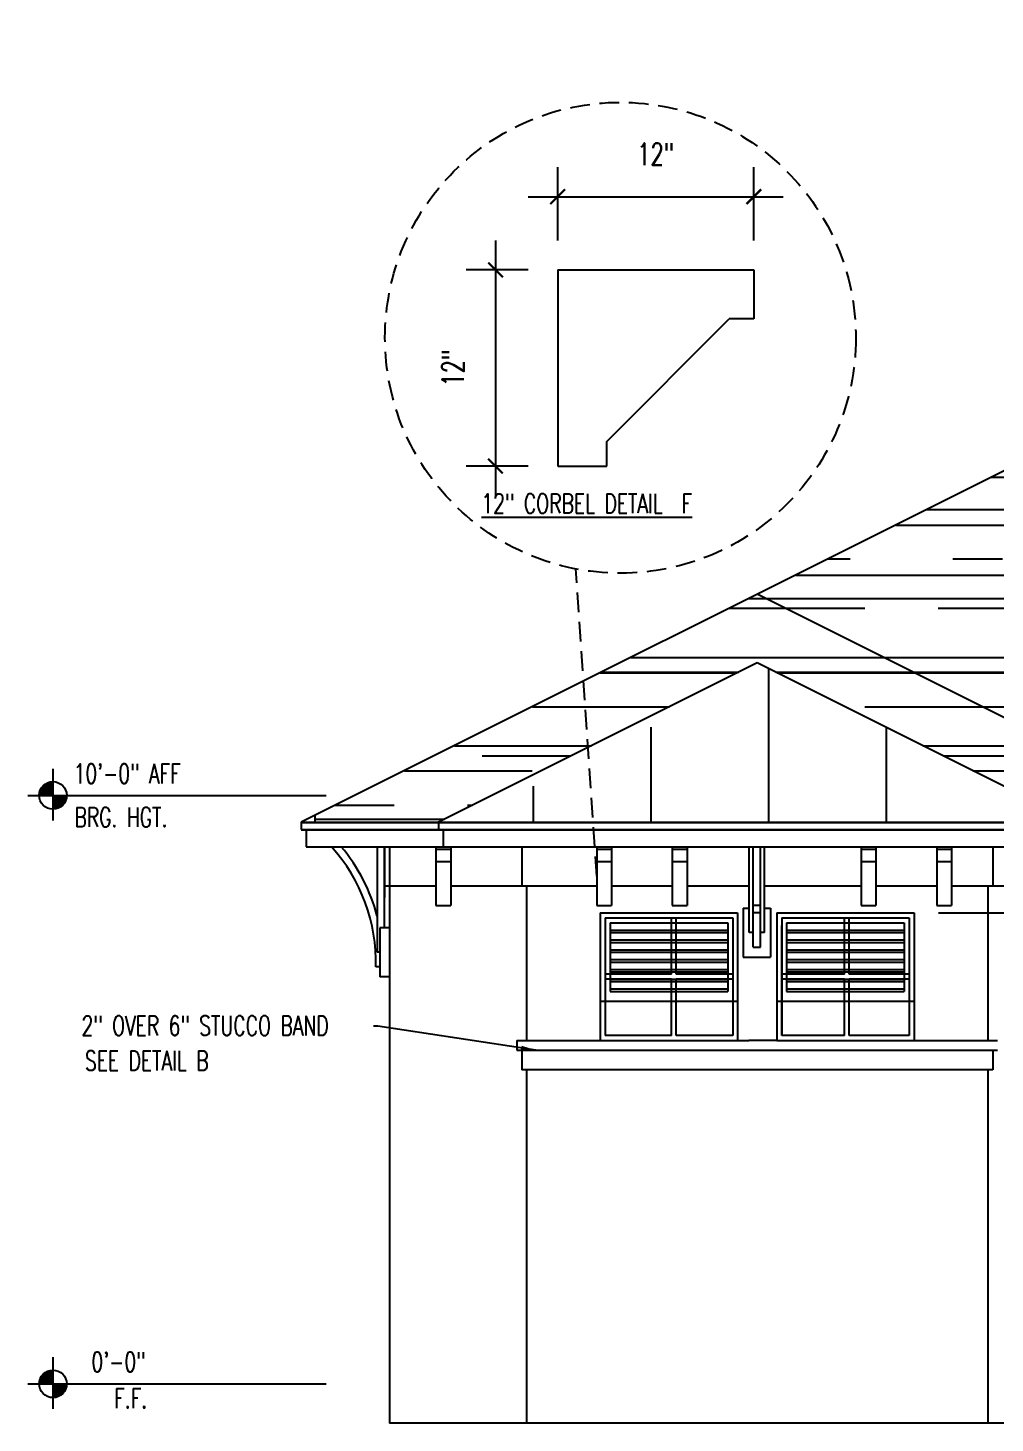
# Model space of a CAD drawing. Header units: inches. Extents: x -25328 to 8149, y -5530 to 4336.
# Drawn here: x -4654.1 to -4456.9, y 911.9 to 1196.4 of the extents above; entities that cross this region are included whole.
import ezdxf

# ---------------------------------------------------------------- set-up
doc = ezdxf.new("R2010")
doc.units = ezdxf.units.IN
doc.header["$LTSCALE"] = 16
doc.header["$MEASUREMENT"] = 0
doc.linetypes.add('ALPINE_SOLID', pattern=[0])
doc.linetypes.add('HIDDEN', pattern=[0.375, 0.25, -0.125])
doc.layers.get('0').update_dxf_attribs({"linetype": 'CONTINUOUS'})
doc.layers.get('DEFPOINTS').update_dxf_attribs({"linetype": 'CONTINUOUS'})
for name, color, linetype in [('CONC.', 3, 'CONTINUOUS'), ('DIM', 5, 'CONTINUOUS'), ('DIMS', 5, 'CONTINUOUS'), ('HATCH', 8, 'CONTINUOUS'), ('Layer_Notes', 7, 'ALPINE_SOLID'), ('ROOF', 1, 'CONTINUOUS'), ('TEXT', 11, 'CONTINUOUS'), ('WALLS EXT', 6, 'CONTINUOUS'), ('WINDOWS', 1, 'CONTINUOUS')]:
    doc.layers.add(name, color=color, linetype=linetype)
doc.styles.add('PAYTAS RM', font='romans.shx', dxfattribs={"width": 0.7, "height": 4.5})
doc.styles.add('PAYTS NOTES', font='romans.shx', dxfattribs={"width": 0.7, "height": 4.5})
doc.dimstyles.new('DIM- PAYTAS', dxfattribs={"dimscale": 48, "dimtxt": 0.1, "dimasz": 0.0625, "dimexe": 0.125, "dimexo": 0.125, "dimgap": 0.125, "dimtad": 1, "dimdec": 1, "dimzin": 3, "dimdsep": 46, "dimlunit": 4, "dimtxsty": 'PAYTAS RM', "dimblk": 'ARCHTICK', "dimcen": 0.09, "dimdle": 0.125, "dimclrd": 5, "dimclre": 5, "dimclrt": 11, "dimadec": 0, "dimazin": 0, "dimtfac": 1, "dimtdec": 1, "dimtofl": 0, "dimtmove": 2, "dimatfit": 3, "dimfxl": 0, "dimfrac": 2, "dimtolj": 1, "dimtzin": 3, "dimarcsym": 0})

# ---------------------------------------------------------------- blocks, each defined once
blk = doc.blocks.new('_ArchTick')
at = {"color": 0, "linetype": 'ByBlock', "const_width": 0.15}
blk.add_lwpolyline([(-0.5, -0.5), (0.5, 0.5)], dxfattribs=at)
blk = doc.blocks.new('*D1116')
at = {"layer": 'DEFPOINTS', "color": 0, "transparency": 16777216}
for p in [(-4506.09, 1161.99), (-4546.09, 1147.05), (-4506.09, 1147.05)]:
    blk.add_point(p, dxfattribs=at)
at = {"layer": 'DIMS', "color": 5, "lineweight": -2, "transparency": 16777216}
for p, q in [((-4546.09, 1153.05), (-4546.09, 1167.99)), ((-4506.09, 1153.05), (-4506.09, 1167.99)), ((-4552.09, 1161.99), (-4500.09, 1161.99))]:
    blk.add_line(p, q, dxfattribs=at)
at = {"layer": 'DIMS', "color": 5, "lineweight": -2, "transparency": 16777216, "xscale": 3, "yscale": 3, "zscale": 3, "rotation": 180}
blk.add_blockref('_ArchTick', (-4546.09, 1161.99), dxfattribs=at)
at = {"layer": 'DIMS', "color": 5, "lineweight": -2, "transparency": 16777216, "xscale": 3, "yscale": 3, "zscale": 3}
blk.add_blockref('_ArchTick', (-4506.09, 1161.99), dxfattribs=at)
at = {"layer": 'DIMS', "color": 11, "transparency": 16777216, "insert": (-4526.09, 1170.67), "char_height": 4.5, "attachment_point": 5, "style": 'PAYTAS RM', "bg_fill": 3, "box_fill_scale": 1.25, "bg_fill_color": 256, "bg_fill_true_color": 13158600, "bg_fill_transparency": 0}
blk.add_mtext('\\A1;12"', dxfattribs=at)
blk = doc.blocks.new('*D1117')
at = {"layer": 'DEFPOINTS', "color": 0, "transparency": 16777216}
for p in [(-4546.09, 1147.05), (-4558.77, 1107.05), (-4546.09, 1107.05)]:
    blk.add_point(p, dxfattribs=at)
at = {"layer": 'DIMS', "color": 5, "lineweight": -2, "transparency": 16777216}
for p, q in [((-4558.77, 1153.05), (-4558.77, 1101.05)), ((-4552.09, 1147.05), (-4564.77, 1147.05)), ((-4552.09, 1107.05), (-4564.77, 1107.05))]:
    blk.add_line(p, q, dxfattribs=at)
at = {"layer": 'DIMS', "color": 5, "lineweight": -2, "transparency": 16777216, "xscale": 3, "yscale": 3, "zscale": 3}
for p, rotation in [((-4558.77, 1147.05), 90), ((-4558.77, 1107.05), 270)]:
    blk.add_blockref('_ArchTick', p, dxfattribs=dict(at, rotation=rotation))
at = {"layer": 'DIMS', "color": 11, "transparency": 16777216, "insert": (-4567.45, 1127.05), "char_height": 4.5, "attachment_point": 5, "rotation": 90, "style": 'PAYTAS RM', "bg_fill": 3, "box_fill_scale": 1.25, "bg_fill_color": 256, "bg_fill_true_color": 13158600, "bg_fill_transparency": 0}
blk.add_mtext('\\A1;12"', dxfattribs=at)
blk = doc.blocks.new('*D1370')
at = {"layer": 'DEFPOINTS', "color": 0, "transparency": 16777216}
for p in [(-4474.39, 1015.91), (-4437.51, 919.88), (-4418.89, 919.88)]:
    blk.add_point(p, dxfattribs=at)
at = {"layer": 'DIM', "color": 5, "lineweight": -2, "transparency": 16777216}
for p, q in [((-4437.51, 1021.91), (-4437.51, 913.88)), ((-4468.39, 1015.91), (-4431.51, 1015.91)), ((-4424.89, 919.88), (-4443.51, 919.88))]:
    blk.add_line(p, q, dxfattribs=at)
at = {"layer": 'DIM', "color": 5, "lineweight": -2, "transparency": 16777216, "xscale": 3, "yscale": 3, "zscale": 3}
for p, rotation in [((-4437.51, 1015.91), 90), ((-4437.51, 919.88), 270)]:
    blk.add_blockref('_ArchTick', p, dxfattribs=dict(at, rotation=rotation))
at = {"layer": 'DIM', "color": 11, "transparency": 16777216, "insert": (-4446.19, 967.89), "char_height": 4.5, "attachment_point": 5, "rotation": 90, "style": 'PAYTAS RM', "bg_fill": 3, "box_fill_scale": 1.25, "bg_fill_color": 256, "bg_fill_true_color": 13158600, "bg_fill_transparency": 0}
blk.add_mtext('\\A1;8\'-0"', dxfattribs=at)
blk = doc.blocks.new('ELEVBUB')
for p, q in [((0, 0.1506), (0, -0.142)), ((-0.142, 0), (0.0781, 0))]:
    blk.add_line(p, q)
at = {"const_width": 0.0781}
for points in [[(0, 0.0391, 0.414214), (-0.0391, 0, 1)], [(0, -0.0391, 0.414213), (0.0391, 0, 1)]]:
    blk.add_lwpolyline(points, format="xyb", dxfattribs=at)
blk.add_circle((0, 0), 0.0781)

msp = doc.modelspace()

# ---------------------------------------------------------------- linework, layer by layer
at = {"layer": 'CONC.'}
for p, q in [((-4067.03708691, 911.87914566), (-4580.39364874, 911.87914566)), ((-3752.39364874, 911.87914566), (-4561.39364874, 911.87914566))]:
    msp.add_line(p, q, dxfattribs=at)
at = {"layer": 'DIMS', "color": 8, "linetype": 'HIDDEN'}
msp.add_line((-4538.10337763, 1023.40700971), (-4542.37205895, 1086.06527042), dxfattribs=at)
at = {"layer": 'DIMS'}
for p, q in [((-4646.21468693, 1039.87914566), (-4593.29969564, 1039.87914566)), ((-4570.91263962, 1021.39358901), (-4581.39364874, 1021.39358901)), ((-4553.42227123, 1021.39358901), (-4567.91263962, 1021.39358901)), ((-4538.10337763, 1021.39358901), (-4553.61139864, 1021.39358901)), ((-4522.70828021, 1021.39358901), (-4535.10337763, 1021.39358901)), ((-4507.02893899, 1021.39358901), (-4519.70828021, 1021.39358901)), ((-4484.18967147, 1021.39358901), (-4503.90393899, 1021.39358901)), ((-4468.79457404, 1021.39358901), (-4481.18967147, 1021.39358901)), ((-4457.36502626, 1021.39358901), (-4465.79457404, 1021.39358901)), ((-4452.61865388, 1021.39358901), (-4457.36502626, 1021.39358901)), ((-4646.21468693, 919.87914566), (-4593.29969564, 919.87914566))]:
    msp.add_line(p, q, dxfattribs=at)
at = {"layer": 'Layer_Notes', "color": 8}
for p, q in [((-4503.11502626, 1065.78200971), (-4503.11502626, 1034.40700971)), ((-4527.11502626, 1053.78200971), (-4527.11502626, 1034.40700971)), ((-4479.11502626, 1053.78200971), (-4479.11502626, 1034.40700971)), ((-4551.11502626, 1041.78200971), (-4551.11502626, 1034.40700971)), ((-4595.64364874, 1035.78200971), (-4595.64364874, 1034.40700971))]:
    msp.add_line(p, q, dxfattribs=at)
at = {"layer": 'ROOF', "color": 6}
for p, q in [((-4412.39364874, 1034.40700971), (-4505.39364874, 1080.90700971)), ((-4505.39364874, 1066.92132095), (-4570.42227123, 1034.40700971)), ((-4440.36502626, 1034.40700971), (-4505.39364874, 1066.92132095)), ((-4598.39364874, 1034.40700971), (-4436.89364874, 1034.40700971)), ((-4598.39364874, 1034.37914566), (-4412.39364874, 1034.37914566)), ((-4597.39364874, 1032.90700971), (-4597.39364874, 1029.40700971)), ((-4569.42227123, 1032.90700971), (-4569.42227123, 1029.40700971)), ((-4597.39364874, 1029.37914566), (-4413.39364874, 1029.37914566)), ((-4580.39364874, 1029.37914566), (-4580.39364874, 911.87914566)), ((-4553.42227123, 1029.40700971), (-4553.42227123, 1021.39358901)), ((-4457.36502626, 1029.40700971), (-4457.36502626, 1021.39358901)), ((-4552.42227123, 1021.39358901), (-4552.42227123, 989.90700971)), ((-4458.36502626, 1021.39358901), (-4458.36502626, 989.90700971)), ((-4537.39364874, 1015.90700971), (-4509.39364874, 1015.90700971)), ((-4537.39364874, 1015.90700971), (-4537.39364874, 989.90700971)), ((-4509.39364874, 1015.90700971), (-4509.39364874, 989.90700971)), ((-4501.39364874, 1015.90700971), (-4473.39364874, 1015.90700971)), ((-4501.39364874, 1015.90700971), (-4501.39364874, 989.90700971)), ((-4473.39364874, 1015.90700971), (-4473.39364874, 989.90700971)), ((-4552.42227123, 995.87914566), (-4552.42227123, 989.90700971)), ((-4458.36502626, 995.87914566), (-4458.36502626, 989.90700971)), ((-4554.42227123, 989.90700971), (-4536.11502626, 989.90700971)), ((-4554.42227123, 989.90700971), (-4554.42227123, 987.90700971)), ((-4554.42227123, 987.90700971), (-4456.36502626, 987.90700971)), ((-4553.42227123, 987.90700971), (-4553.42227123, 983.90700971)), ((-4537.39364874, 989.90700971), (-4509.39364874, 989.90700971)), ((-4536.11502626, 989.90700971), (-4507.11502626, 989.90700971)), ((-4501.39364874, 989.90700971), (-4507.11502626, 989.90700971)), ((-4501.39364874, 989.90700971), (-4473.39364874, 989.90700971)), ((-4501.39364874, 989.90700971), (-4456.36502626, 989.90700971)), ((-4457.36502626, 987.90700971), (-4457.36502626, 983.90700971)), ((-4457.36502626, 983.90700971), (-4553.42227123, 983.90700971)), ((-4552.42227123, 983.90700971), (-4552.42227123, 911.87914566)), ((-4458.36502626, 983.90700971), (-4458.36502626, 911.87914566))]:
    msp.add_line(p, q, dxfattribs=at)
at = {"layer": 'WALLS EXT', "color": 1}
for p, q in [((-4546.09204644, 1147.04917583), (-4546.09204644, 1107.04917583)), ((-4546.09204644, 1147.04917583), (-4506.09204644, 1147.04917583)), ((-4506.09204644, 1147.04917583), (-4506.09204644, 1137.04917583)), ((-4536.09204644, 1112.04917583), (-4511.09204644, 1137.04917583)), ((-4506.09204644, 1137.04917583), (-4511.09204644, 1137.04917583)), ((-4536.09204644, 1107.04917583), (-4536.09204644, 1112.04917583)), ((-4546.09204644, 1107.04917583), (-4536.09204644, 1107.04917583))]:
    msp.add_line(p, q, dxfattribs=at)
at = {"layer": 'WALLS EXT', "color": 8}
for p, q in [((-4598.39364874, 1034.40700971), (-4598.39364874, 1032.90700971)), ((-4598.39364874, 1032.90700971), (-4436.89364874, 1032.90700971)), ((-4598.39364874, 1032.87914566), (-4412.39364874, 1032.87914566)), ((-4570.42227123, 1034.40700971), (-4570.42227123, 1032.90700971))]:
    msp.add_line(p, q, dxfattribs=at)
at = {"layer": 'WINDOWS'}
for p, q in [((-4582.89364874, 1029.40700971), (-4582.89364874, 1017.2160267)), ((-4581.39364874, 1012.90700971), (-4581.39364874, 1029.40700971)), ((-4581.39364874, 1029.37914566), (-4581.39364874, 1019.09176282)), ((-4570.91263962, 1029.40700971), (-4570.91263962, 1017.40700971)), ((-4570.91263962, 1028.90700971), (-4567.91263962, 1028.90700971)), ((-4567.91263962, 1029.40700971), (-4567.91263962, 1017.40700971)), ((-4538.10337763, 1029.40700971), (-4538.10337763, 1017.40700971)), ((-4538.10337763, 1028.90700971), (-4535.10337763, 1028.90700971)), ((-4535.10337763, 1029.40700971), (-4535.10337763, 1017.40700971)), ((-4522.70828021, 1029.40700971), (-4522.70828021, 1017.40700971)), ((-4522.70828021, 1028.90700971), (-4519.70828021, 1028.90700971)), ((-4519.70828021, 1029.40700971), (-4519.70828021, 1017.40700971)), ((-4507.02893899, 1011.90700971), (-4507.02893899, 1029.40700971)), ((-4506.21643899, 1008.90700971), (-4506.21643899, 1029.40700971)), ((-4504.71643899, 1008.90700971), (-4504.71643899, 1029.40700971)), ((-4503.90393899, 1011.90700971), (-4503.90393899, 1029.40700971)), ((-4484.18967147, 1029.40700971), (-4484.18967147, 1017.40700971)), ((-4484.18967147, 1028.90700971), (-4481.18967147, 1028.90700971)), ((-4481.18967147, 1029.40700971), (-4481.18967147, 1017.40700971)), ((-4468.79457404, 1029.40700971), (-4468.79457404, 1017.40700971)), ((-4468.79457404, 1028.90700971), (-4465.79457404, 1028.90700971)), ((-4465.79457404, 1029.40700971), (-4465.79457404, 1017.40700971)), ((-4570.91263962, 1026.40700971), (-4567.91263962, 1026.40700971)), ((-4538.10337763, 1026.40700971), (-4535.10337763, 1026.40700971)), ((-4522.70828021, 1026.40700971), (-4519.70828021, 1026.40700971)), ((-4484.18967147, 1026.40700971), (-4481.18967147, 1026.40700971)), ((-4468.79457404, 1026.40700971), (-4465.79457404, 1026.40700971)), ((-4582.89364874, 1017.2160267), (-4582.89364874, 1016.09799271)), ((-4582.89364874, 1016.09799271), (-4582.89364874, 1007.90700971)), ((-4570.91263962, 1017.45883589), (-4567.91263962, 1017.45883589)), ((-4538.10337763, 1017.45883589), (-4535.10337763, 1017.45883589)), ((-4537.39364874, 1015.90700971), (-4537.39364874, 997.90700971)), ((-4537.39364874, 1015.90700971), (-4509.39364874, 1015.90700971)), ((-4522.70828021, 1017.45883589), (-4519.70828021, 1017.45883589)), ((-4509.39364874, 1015.90700971), (-4509.39364874, 997.90700971)), ((-4508.24768899, 1016.90700971), (-4507.02893899, 1016.90700971)), ((-4508.24768899, 1016.90700971), (-4508.24768899, 1006.90700971)), ((-4504.71643899, 1017.40700971), (-4506.21643899, 1017.40700971)), ((-4504.71643899, 1015.90700971), (-4506.21643899, 1015.90700971)), ((-4503.90393899, 1016.90700971), (-4502.68518899, 1016.90700971)), ((-4502.68518899, 1016.90700971), (-4502.68518899, 1006.90700971)), ((-4501.39364874, 1015.90700971), (-4501.39364874, 997.90700971)), ((-4501.39364874, 1015.90700971), (-4473.39364874, 1015.90700971)), ((-4484.18967147, 1017.45883589), (-4481.18967147, 1017.45883589)), ((-4473.39364874, 1015.90700971), (-4473.39364874, 997.90700971)), ((-4468.79457404, 1017.45883589), (-4465.79457404, 1017.45883589)), ((-4536.39364874, 1014.90700971), (-4510.39364874, 1014.90700971)), ((-4536.39364874, 1014.90700971), (-4536.39364874, 990.90700971)), ((-4535.39364874, 1013.90700971), (-4535.39364874, 999.90700971)), ((-4535.39364874, 1013.90700971), (-4511.39364874, 1013.90700971)), ((-4522.89364874, 1003.40700971), (-4522.89364874, 1014.90700971)), ((-4521.89364874, 1003.40700971), (-4521.89364874, 1014.90700971)), ((-4511.39364874, 1013.90700971), (-4511.39364874, 999.90700971)), ((-4510.39364874, 1014.90700971), (-4510.39364874, 990.90700971)), ((-4500.39364874, 1014.90700971), (-4474.39364874, 1014.90700971)), ((-4500.39364874, 1014.90700971), (-4500.39364874, 990.90700971)), ((-4500.39364874, 990.90700971), (-4500.39364874, 1013.33443818)), ((-4499.39364874, 1013.90700971), (-4499.39364874, 999.90700971)), ((-4499.39364874, 1013.90700971), (-4475.39364874, 1013.90700971)), ((-4487.61502626, 1003.40700971), (-4487.61502626, 1014.90700971)), ((-4486.61502626, 1003.40700971), (-4486.61502626, 1014.90700971)), ((-4475.39364874, 1013.90700971), (-4475.39364874, 999.90700971)), ((-4474.39364874, 1014.90700971), (-4474.39364874, 990.90700971)), ((-4582.39364874, 1012.90700971), (-4582.39364874, 1002.90700971)), ((-4580.39364874, 1012.90700971), (-4582.39364874, 1012.90700971)), ((-4535.39364874, 1012.40700971), (-4511.39364874, 1012.40700971)), ((-4535.39364874, 1011.90700971), (-4511.39364874, 1011.90700971)), ((-4535.39364874, 1010.40700971), (-4511.39364874, 1010.40700971)), ((-4506.21643899, 1011.90700971), (-4507.02893899, 1011.90700971)), ((-4503.90393899, 1011.90700971), (-4504.71643899, 1011.90700971)), ((-4499.39364874, 1012.40700971), (-4475.39364874, 1012.40700971)), ((-4499.39364874, 1011.90700971), (-4475.39364874, 1011.90700971)), ((-4499.39364874, 1010.40700971), (-4475.39364874, 1010.40700971)), ((-4582.39364874, 1007.90700971), (-4582.89364874, 1007.90700971)), ((-4535.39364874, 1009.90700971), (-4511.39364874, 1009.90700971)), ((-4535.39364874, 1008.40700971), (-4511.39364874, 1008.40700971)), ((-4535.39364874, 1007.90700971), (-4511.39364874, 1007.90700971)), ((-4506.21643899, 1008.90700971), (-4504.71643899, 1008.90700971)), ((-4499.39364874, 1009.90700971), (-4475.39364874, 1009.90700971)), ((-4499.39364874, 1008.40700971), (-4475.39364874, 1008.40700971)), ((-4499.39364874, 1007.90700971), (-4475.39364874, 1007.90700971)), ((-4582.39364874, 1004.90700971), (-4583.18267858, 1004.90700971)), ((-4535.39364874, 1006.40700971), (-4511.39364874, 1006.40700971)), ((-4535.39364874, 1005.90700971), (-4511.39364874, 1005.90700971)), ((-4535.39364874, 1004.40700971), (-4511.39364874, 1004.40700971)), ((-4508.24768899, 1006.90700971), (-4502.68518899, 1006.90700971)), ((-4499.39364874, 1006.40700971), (-4475.39364874, 1006.40700971)), ((-4499.39364874, 1005.90700971), (-4475.39364874, 1005.90700971)), ((-4499.39364874, 1004.40700971), (-4475.39364874, 1004.40700971)), ((-4580.39364874, 1002.90700971), (-4582.39364874, 1002.90700971)), ((-4580.39364874, 1002.82378421), (-4580.52282165, 1002.90700971)), ((-4522.89364874, 1003.40700971), (-4536.39364874, 1003.40700971)), ((-4522.89364874, 1002.40700971), (-4536.39364874, 1002.40700971)), ((-4535.39364874, 1003.90700971), (-4511.39364874, 1003.90700971)), ((-4535.39364874, 1002.40700971), (-4511.39364874, 1002.40700971)), ((-4535.39364874, 1001.90700971), (-4511.39364874, 1001.90700971)), ((-4522.89364874, 990.90700971), (-4522.89364874, 1002.40700971)), ((-4510.39364874, 1003.40700971), (-4521.89364874, 1003.40700971)), ((-4521.89364874, 990.90700971), (-4521.89364874, 1002.40700971)), ((-4510.39364874, 1002.40700971), (-4521.89364874, 1002.40700971)), ((-4487.61502626, 1003.40700971), (-4500.39364874, 1003.40700971)), ((-4487.61502626, 1002.40700971), (-4500.39364874, 1002.40700971)), ((-4499.39364874, 1003.90700971), (-4475.39364874, 1003.90700971)), ((-4499.39364874, 1002.40700971), (-4475.39364874, 1002.40700971)), ((-4499.39364874, 1001.90700971), (-4475.39364874, 1001.90700971)), ((-4487.61502626, 990.90700971), (-4487.61502626, 1002.40700971)), ((-4474.39364874, 1003.40700971), (-4486.61502626, 1003.40700971)), ((-4486.61502626, 990.90700971), (-4486.61502626, 1002.40700971)), ((-4474.39364874, 1002.40700971), (-4486.61502626, 1002.40700971)), ((-4535.39364874, 1000.40700971), (-4511.39364874, 1000.40700971)), ((-4535.39364874, 999.90700971), (-4511.39364874, 999.90700971)), ((-4535.39364874, 999.90700971), (-4511.39364874, 999.90700971)), ((-4499.39364874, 1000.40700971), (-4475.39364874, 1000.40700971)), ((-4499.39364874, 999.90700971), (-4475.39364874, 999.90700971)), ((-4499.39364874, 999.90700971), (-4475.39364874, 999.90700971)), ((-4537.39364874, 997.90700971), (-4509.39364874, 997.90700971)), ((-4501.39364874, 997.90700971), (-4473.39364874, 997.90700971)), ((-4522.89364874, 990.90700971), (-4536.39364874, 990.90700971)), ((-4510.39364874, 990.90700971), (-4521.89364874, 990.90700971)), ((-4487.61502626, 990.90700971), (-4500.39364874, 990.90700971)), ((-4474.39364874, 990.90700971), (-4486.61502626, 990.90700971))]:
    msp.add_line(p, q, dxfattribs=at)
for radius, start, end in [(35.11446993, 358.4114097977, 42.0667165096), (36.61446993, 14.8594405732, 39.9820440785)]:
    msp.add_arc((-4618.28365246, 1005.88047331), radius, start, end, dxfattribs=at)

# ---------------------------------------------------------------- block references
at = {"layer": 'DIMS', "xscale": 36, "yscale": 36, "zscale": 36}
for p in [(-4649.02718693, 1039.87914566), (-4649.02718693, 919.87914566)]:
    msp.add_blockref('ELEVBUB', p, dxfattribs=at)

# ---------------------------------------------------------------- texts
at = {"layer": 'TEXT', "style": 'PAYTS NOTES', "width": 0.7}
for s, p in [('10\'-0" AFF', (-4644.82176545, 1042.33914351)), ('BRG. HGT.', (-4644.65539777, 1033.45311511)), ('0\'-0"', (-4641.18909412, 922.3664381)), ('F.F.', (-4636.53504961, 914.93025005))]:
    msp.add_text(s, height=4, dxfattribs=at).set_placement(p)
at = {"layer": 'TEXT', "char_height": 4, "width": 103.1729513398, "attachment_point": 4, "style": 'PAYTS NOTES'}
for s, insert in [('\\A1;2" OVER 6" STUCCO BAND', (-4643.20374181, 992.92906269)), ('\\A1;SEE DETAIL B', (-4642.5011859, 985.76693186))]:
    msp.add_mtext(s, dxfattribs=dict(at, insert=insert))

# ---------------------------------------------------------------- leaders
at = {"layer": 'DIM'}
msp.add_leader([(-4550.55125628, 987.90700971), (-4582.77373454, 992.80032289), (-4583.67170491, 992.80032289)], dimstyle='DIM- PAYTAS', override={"dimgap": 0.125, "dimtad": 0, "dimtfill": 1, "dimarcsym": 2}, dxfattribs=at)

# ---------------------------------------------------------------- next in the draw order: dimensions: what is measured, and where the dimension line sits
dim = msp.add_linear_dim(base=(-4437.50684214, 919.87914566), p1=(-4474.39364874, 1015.90700971), p2=(-4418.89364874, 919.87914566), angle=90, dimstyle='DIM- PAYTAS', override={"dimtfill": 1, "dimarcsym": 2}, dxfattribs=at)
dim.commit()
dim.dimension.update_dxf_attribs({"geometry": '*D1370', "text_midpoint": (-4446.18541357, 967.89307768)})
at = {"layer": 'DIMS'}
dim = msp.add_linear_dim(base=(-4506.09204644, 1161.99392502), p1=(-4546.09204644, 1147.04917583), p2=(-4506.09204644, 1147.04917583), text='12"', dimstyle='DIM- PAYTAS', override={"dimtfill": 1, "dimarcsym": 2}, dxfattribs=at)
dim.commit()
dim.dimension.update_dxf_attribs({"geometry": '*D1116', "text_midpoint": (-4526.09204644, 1170.67249645)})

# ---------------------------------------------------------------- next in the draw order: dimensions: what is measured, and where the dimension line sits
dim = msp.add_linear_dim(base=(-4558.7687156, 1107.04917583), p1=(-4546.09204644, 1147.04917583), p2=(-4546.09204644, 1107.04917583), angle=90, text='12"', dimstyle='DIM- PAYTAS', override={"dimtfill": 1, "dimarcsym": 2}, dxfattribs=at)
dim.commit()
dim.dimension.update_dxf_attribs({"geometry": '*D1117', "text_midpoint": (-4567.44728703, 1127.04917583)})

# ---------------------------------------------------------------- next in the draw order: hatches: boundary and pattern name
at = {"layer": 'HATCH'}
h = msp.add_hatch(dxfattribs=at)
h.set_pattern_fill('AR-RROOF', color=8, scale=15, style=0)
h.paths.add_polyline_path([(-4505.39364874, 1080.90700971), (-4595.64364874, 1035.78200971), (-4595.64364874, 1034.40700971), (-4570.42227123, 1034.40700971), (-4505.39364874, 1066.92132095), (-4440.36502626, 1034.40700971), (-4436.89364874, 1034.40700971), (-4415.14364874, 1034.38227326), (-4415.14364874, 1035.78200971)])
h.paths.add_polyline_path([(-4439.39364874, 1081.37914566), (-4441.39364874, 1081.37914566), (-4441.39364874, 1085.37914566), (-4455.39364874, 1085.37914566), (-4455.39364874, 1088.87914566), (-4456.39364874, 1088.87914566), (-4456.39364874, 1090.37914566), (-4263.39364874, 1186.87914566), (-4070.39364874, 1090.37914566), (-4070.39364874, 1088.87914566), (-4071.39364874, 1088.87914566), (-4071.39364874, 1085.37914566), (-4085.39364874, 1085.37914566), (-4085.39364874, 1081.37914566), (-4087.39364874, 1081.37914566), (-4087.39364874, 1076.14358901), (-4088.39364874, 1076.14358901), (-4088.39364874, 1047.40700971), (-3945.39364874, 1118.90700971), (-4100.39364874, 1196.40700971), (-4274.39364874, 1196.40700971), (-4505.39364874, 1080.90700971), (-4438.39364874, 1047.40700971), (-4438.39364874, 1076.14358901), (-4439.39364874, 1076.14358901)])
h.paths.add_polyline_path([(-4325.21589299, 1135.12914566), (-4330.39364874, 1135.12914566), (-4330.39364874, 1138.62914566), (-4331.39364874, 1138.62914566), (-4331.39364874, 1140.12914566), (-4259.39364874, 1176.12914566), (-4187.39364874, 1140.12914566), (-4187.39364874, 1138.62914566), (-4188.39364874, 1138.62914566), (-4188.39364874, 1135.12914566), (-4193.5714045, 1135.12914566, 0.1928199289), (-4202.60461891, 1110.62914566), (-4203.39364874, 1110.62914566), (-4203.39364874, 1108.62914566), (-4205.39364874, 1108.62914566), (-4205.39364874, 1090.37914566), (-4070.39364874, 1090.37914566), (-4263.39364874, 1186.87914566), (-4456.39364874, 1090.37914566), (-4313.39364874, 1090.37914566), (-4313.39364874, 1108.62914566), (-4315.39364874, 1108.62914566), (-4315.39364874, 1110.62914566), (-4316.18267858, 1110.62914566, 0.1928199289)], flags=17)
h.paths.add_polyline_path([(-3912.39364874, 1123.40700971), (-3924.39364874, 1129.40700971), (-4114.39364874, 1034.40700971), (-4090.39364874, 1034.40700971)])
h.paths.add_polyline_path([(-3912.39364874, 1090.09849991), (-3824.95494024, 1046.37914566), (-3824.95494024, 1044.87914566), (-3825.95494024, 1044.87914566), (-3825.95494024, 1041.37914566), (-3831.132696, 1041.37914566, 0.0608947721), (-3836.03230362, 1034.40700971), (-3734.39364874, 1034.40700971), (-3912.39364874, 1123.40700971), (-4090.39364874, 1034.40700971), (-3988.76129766, 1034.40700971, 0.0609127368), (-3993.66524403, 1041.37914566), (-3998.83235724, 1041.37914566), (-3998.83235724, 1044.87914566), (-3999.83235724, 1044.87914566), (-3999.83235724, 1046.37914566)])

# ---------------------------------------------------------------- next in the draw order: linework, layer by layer
at = {"layer": 'DIMS', "color": 8, "linetype": 'HIDDEN'}
msp.add_circle((-4533.29669229, 1133.21182705), 48.01208267, dxfattribs=at)
at = {"layer": 'ROOF', "color": 6}
msp.add_line((-4274.39364874, 1196.40700971), (-4598.39364874, 1034.40700971), dxfattribs=at)

# ---------------------------------------------------------------- next in the draw order: texts
at = {"layer": 'TEXT', "style": 'PAYTS NOTES', "width": 0.7}
msp.add_text('%%U12" CORBEL DETAIL  F', height=4, dxfattribs=at).set_placement((-4561.63918029, 1097.4184052))

doc.saveas('drawing.dxf')
